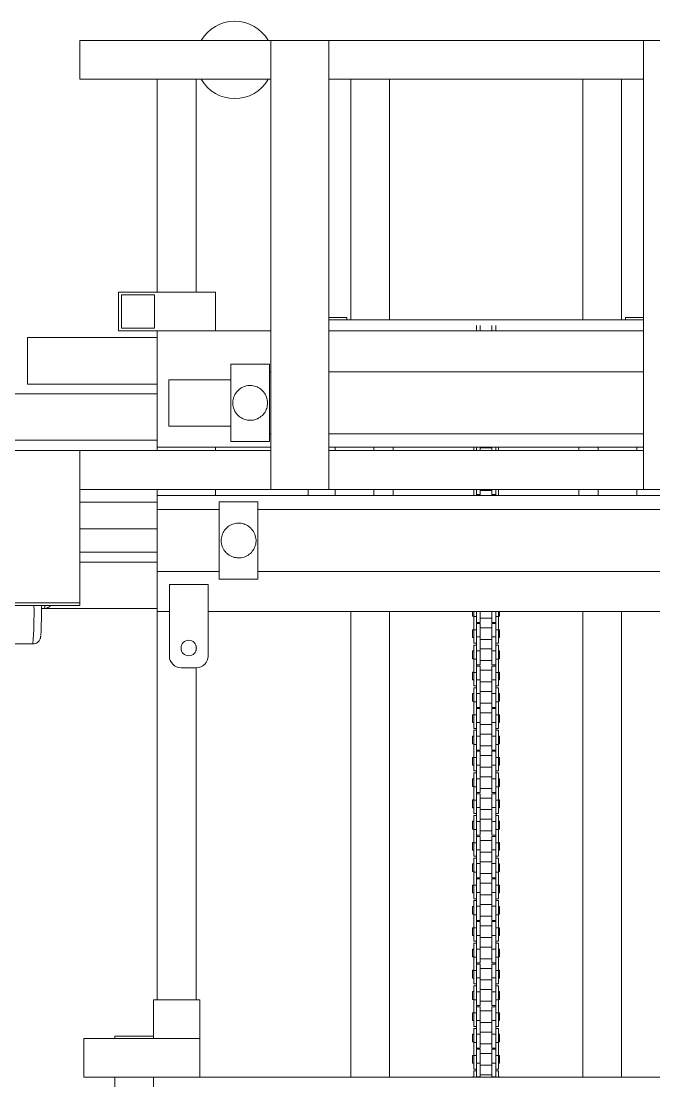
# Model space of a CAD drawing. Header units: millimetres. Extents: x 174 to 988, y 116 to 750.
# Drawn here: x 255 to 336.8, y 612 to 748.9 of the extents above; entities that cross this region are included whole.
import ezdxf

# ---------------------------------------------------------------- set-up
doc = ezdxf.new("R2010")
doc.units = ezdxf.units.MM

msp = doc.modelspace()

# ---------------------------------------------------------------- linework, layer by layer
at = {"color": 7, "linetype": 'Continuous', "lineweight": 15}
for p, q in [((262.58, 746.35), (262.58, 741.35)), ((287.24, 746.35), (262.58, 746.35)), ((287.24, 746.35), (287.24, 688.39)), ((287.24, 746.35), (294.74, 746.35)), ((294.74, 688.39), (294.74, 746.35)), ((335.43, 746.35), (294.74, 746.35)), ((335.43, 746.35), (335.43, 688.39)), ((335.43, 746.35), (342.93, 746.35)), ((287.24, 741.35), (262.58, 741.35)), ((272.58, 713.85), (272.58, 741.35)), ((277.58, 713.85), (277.58, 741.35)), ((335.43, 741.35), (294.74, 741.35)), ((297.58, 741.35), (297.58, 710.28)), ((302.58, 741.35), (302.58, 710.28)), ((327.58, 741.35), (327.58, 710.28)), ((332.58, 741.35), (332.58, 710.28)), ((267.58, 713.85), (267.58, 708.85)), ((280.08, 713.85), (267.58, 713.85)), ((272.23, 713.5), (267.93, 713.5)), ((267.93, 713.5), (267.93, 709.2)), ((272.23, 709.2), (272.23, 713.5)), ((280.08, 708.85), (280.08, 713.85)), ((297.08, 710.58), (294.74, 710.58)), ((297.08, 710.58), (297.08, 710.28)), ((335.43, 710.58), (333.08, 710.58)), ((333.08, 710.58), (333.08, 710.28)), ((267.93, 709.2), (272.23, 709.2)), ((335.43, 710.28), (294.74, 710.28)), ((313.83, 708.85), (313.83, 709.53)), ((314.33, 708.85), (314.33, 709.53)), ((315.83, 708.85), (315.83, 709.53)), ((316.33, 708.85), (316.33, 709.53)), ((255.8, 701.98), (255.8, 707.98)), ((255.8, 707.98), (272.58, 707.98)), ((267.58, 708.85), (272.58, 708.85)), ((272.58, 708.85), (272.58, 693.85)), ((287.24, 708.85), (272.58, 708.85)), ((335.43, 708.85), (294.74, 708.85)), ((287.08, 704.55), (282.08, 704.55)), ((282.08, 694.55), (282.08, 704.55)), ((287.08, 694.55), (287.08, 704.55)), ((287.24, 703.55), (287.08, 703.55)), ((335.43, 703.55), (294.74, 703.55)), ((274.08, 696.55), (274.08, 702.55)), ((282.08, 702.55), (274.08, 702.55)), ((272.58, 700.73), (254.16, 700.73)), ((255.8, 701.98), (272.58, 701.98)), ((282.08, 696.55), (274.08, 696.55)), ((287.08, 695.55), (287.24, 695.55)), ((294.74, 695.55), (335.43, 695.55)), ((272.58, 694.73), (245.77, 694.73)), ((282.08, 694.55), (287.08, 694.55)), ((262.58, 693.39), (252.58, 693.39)), ((262.58, 673.74), (262.58, 693.39)), ((287.24, 693.39), (262.58, 693.39)), ((287.24, 693.85), (272.58, 693.85)), ((272.58, 693.39), (272.58, 693.85)), ((280.08, 693.39), (280.08, 693.85)), ((335.43, 693.85), (294.74, 693.85)), ((335.43, 693.39), (294.74, 693.39)), ((295.58, 693.39), (295.58, 693.85)), ((300.58, 693.39), (300.58, 693.85)), ((303.08, 693.85), (303.08, 693.39)), ((313.48, 693.39), (313.48, 693.85)), ((313.83, 693.74), (313.83, 693.85)), ((313.83, 693.39), (313.83, 693.74)), ((314.33, 693.39), (314.33, 693.85)), ((314.33, 693.76), (315.83, 693.76)), ((315.83, 693.39), (315.83, 693.85)), ((316.33, 693.74), (316.33, 693.85)), ((316.33, 693.39), (316.33, 693.74)), ((316.68, 693.39), (316.68, 693.85)), ((327.08, 693.85), (327.08, 693.39)), ((329.58, 693.39), (329.58, 693.85)), ((334.58, 693.39), (334.58, 693.85)), ((287.24, 688.39), (262.58, 688.39)), ((272.58, 687.6), (272.58, 688.39)), ((357.58, 687.6), (272.58, 687.6)), ((272.58, 685.78), (272.58, 687.6)), ((280.08, 687.6), (280.08, 688.39)), ((287.24, 688.39), (294.74, 688.39)), ((292.08, 688.39), (292.08, 687.6)), ((335.43, 688.39), (294.74, 688.39)), ((295.58, 687.6), (295.58, 688.39)), ((300.58, 687.6), (300.58, 688.39)), ((303.08, 688.39), (303.08, 687.6)), ((313.48, 687.6), (313.48, 688.39)), ((313.83, 688.24), (313.83, 688.39)), ((313.83, 687.6), (313.83, 688.24)), ((313.83, 687.71), (314.33, 687.71)), ((314.33, 687.71), (314.33, 688.39)), ((314.33, 688.26), (315.83, 688.26)), ((315.83, 687.71), (315.83, 688.39)), ((315.83, 687.71), (316.33, 687.71)), ((316.33, 688.24), (316.33, 688.39)), ((316.33, 687.6), (316.33, 688.24)), ((316.68, 687.6), (316.68, 688.39)), ((327.08, 688.39), (327.08, 687.6)), ((329.58, 687.6), (329.58, 688.39)), ((334.58, 687.6), (334.58, 688.39)), ((335.43, 688.39), (342.93, 688.39)), ((272.58, 686.73), (262.58, 686.73)), ((280.58, 685.78), (272.58, 685.78)), ((272.58, 677.78), (272.58, 685.78)), ((285.58, 686.78), (280.58, 686.78)), ((280.58, 676.78), (280.58, 686.78)), ((285.58, 676.78), (285.58, 686.78)), ((343.08, 685.78), (285.58, 685.78)), ((272.58, 683.28), (262.58, 683.28)), ((262.58, 680.28), (272.58, 680.28)), ((262.58, 678.98), (272.58, 678.98)), ((272.58, 677.78), (280.58, 677.78)), ((272.58, 672.6), (272.58, 677.78)), ((285.58, 677.78), (343.08, 677.78)), ((274.14, 676.12), (279.14, 676.12)), ((274.14, 666.85), (274.14, 676.12)), ((279.14, 676.12), (279.14, 666.85)), ((280.58, 676.78), (285.58, 676.78)), ((262.58, 673.74), (252.58, 673.74)), ((262.58, 673.39), (252.58, 673.39)), ((262.58, 673.39), (262.58, 673.74)), ((257.61, 673), (257.99, 673)), ((257.61, 672.98), (272.58, 672.98)), ((272.58, 622.46), (272.58, 672.6)), ((274.14, 672.6), (272.58, 672.6)), ((351.03, 672.6), (279.14, 672.6)), ((297.58, 672.6), (297.58, 612.46)), ((302.58, 672.6), (302.58, 612.46)), ((313.33, 672.6), (313.33, 672.01)), ((313.33, 672.01), (313.48, 672.01)), ((313.48, 671.95), (313.48, 672.6)), ((313.83, 671.95), (313.83, 672.6)), ((314.33, 671.21), (314.33, 672.6)), ((315.83, 671.21), (315.83, 672.6)), ((316.33, 671.95), (316.33, 672.6)), ((316.68, 671.95), (316.68, 672.6)), ((316.68, 672.01), (316.83, 672.01)), ((316.83, 672.6), (316.83, 672.01)), ((327.58, 672.6), (327.58, 612.46)), ((332.58, 672.6), (332.58, 612.46)), ((313.48, 671.95), (313.83, 671.95)), ((313.48, 670.25), (313.48, 671.95)), ((313.83, 670.52), (313.83, 671.95)), ((313.83, 671.21), (314.33, 671.21)), ((314.33, 671.06), (313.83, 671.06)), ((314.33, 671.76), (315.83, 671.76)), ((314.33, 669.33), (314.33, 671.06)), ((315.83, 671.21), (316.33, 671.21)), ((316.33, 671.06), (315.83, 671.06)), ((315.83, 669.33), (315.83, 671.06)), ((316.68, 671.95), (316.33, 671.95)), ((316.33, 670.52), (316.33, 671.95)), ((316.68, 670.25), (316.68, 671.95)), ((313.48, 670.26), (313.33, 670.26)), ((313.33, 670.26), (313.33, 669.26)), ((313.33, 669.26), (313.48, 669.26)), ((313.48, 670.25), (313.83, 670.25)), ((313.48, 668.51), (313.48, 670.25)), ((313.83, 669.33), (313.83, 670.52)), ((313.83, 669.33), (314.33, 669.33)), ((313.83, 667.55), (313.83, 669.33)), ((315.83, 670.51), (314.33, 670.51)), ((314.33, 667.55), (314.33, 669.33)), ((316.33, 669.33), (315.83, 669.33)), ((315.83, 667.55), (315.83, 669.33)), ((316.33, 669.33), (316.33, 670.52)), ((316.68, 670.25), (316.33, 670.25)), ((316.33, 667.55), (316.33, 669.33)), ((316.83, 670.26), (316.68, 670.26)), ((316.68, 668.51), (316.68, 670.25)), ((316.68, 669.26), (316.83, 669.26)), ((316.83, 670.26), (316.83, 669.26)), ((256.49, 668.42), (230.16, 668.42)), ((277.58, 667.55), (277.58, 668.22)), ((313.48, 668.51), (313.83, 668.51)), ((313.83, 668.27), (313.48, 668.27)), ((313.48, 666.45), (313.48, 668.27)), ((314.33, 669.01), (315.83, 669.01)), ((316.33, 668.51), (316.68, 668.51)), ((316.68, 668.27), (316.33, 668.27)), ((316.68, 666.45), (316.68, 668.27)), ((313.48, 667.52), (313.33, 667.52)), ((313.33, 667.52), (313.33, 666.52)), ((313.33, 666.52), (313.48, 666.52)), ((313.83, 666.45), (313.83, 667.55)), ((313.83, 667.55), (314.33, 667.55)), ((315.83, 667.77), (314.33, 667.77)), ((314.33, 665.72), (314.33, 667.55)), ((316.33, 667.55), (315.83, 667.55)), ((315.83, 665.72), (315.83, 667.55)), ((316.33, 666.45), (316.33, 667.55)), ((316.83, 667.52), (316.68, 667.52)), ((316.68, 666.52), (316.83, 666.52)), ((316.83, 667.52), (316.83, 666.52)), ((277.64, 665.35), (275.64, 665.35)), ((277.58, 622.46), (277.58, 665.35)), ((313.48, 666.45), (313.83, 666.45)), ((313.48, 664.75), (313.48, 666.45)), ((313.83, 665.03), (313.83, 666.45)), ((313.83, 665.72), (314.33, 665.72)), ((314.33, 665.57), (313.83, 665.57)), ((314.33, 666.27), (315.83, 666.27)), ((314.33, 663.78), (314.33, 665.57)), ((315.83, 665.72), (316.33, 665.72)), ((316.33, 665.57), (315.83, 665.57)), ((315.83, 663.78), (315.83, 665.57)), ((316.68, 666.45), (316.33, 666.45)), ((316.33, 665.03), (316.33, 666.45)), ((316.68, 664.75), (316.68, 666.45)), ((313.48, 664.77), (313.33, 664.77)), ((313.33, 664.77), (313.33, 663.77)), ((313.33, 663.77), (313.48, 663.77)), ((313.48, 663.02), (313.48, 664.75)), ((313.48, 664.75), (313.83, 664.75)), ((313.83, 663.78), (313.83, 665.03)), ((313.83, 663.78), (314.33, 663.78)), ((313.83, 662), (313.83, 663.78)), ((315.83, 665.02), (314.33, 665.02)), ((314.33, 662), (314.33, 663.78)), ((316.33, 663.78), (315.83, 663.78)), ((315.83, 662), (315.83, 663.78)), ((316.33, 663.78), (316.33, 665.03)), ((316.68, 664.75), (316.33, 664.75)), ((316.33, 662), (316.33, 663.78)), ((316.83, 664.77), (316.68, 664.77)), ((316.68, 663.02), (316.68, 664.75)), ((316.68, 663.77), (316.83, 663.77)), ((316.83, 664.77), (316.83, 663.77)), ((313.48, 663.02), (313.83, 663.02)), ((313.83, 662.77), (313.48, 662.77)), ((313.48, 660.95), (313.48, 662.77)), ((314.33, 663.52), (315.83, 663.52)), ((316.33, 663.02), (316.68, 663.02)), ((316.68, 662.77), (316.33, 662.77)), ((316.68, 660.95), (316.68, 662.77)), ((313.48, 662.02), (313.33, 662.02)), ((313.33, 662.02), (313.33, 661.02)), ((313.83, 660.75), (313.83, 662)), ((313.83, 662), (314.33, 662)), ((315.83, 662.27), (314.33, 662.27)), ((314.33, 660.22), (314.33, 662)), ((316.33, 662), (315.83, 662)), ((315.83, 660.22), (315.83, 662)), ((316.33, 660.75), (316.33, 662)), ((316.83, 662.02), (316.68, 662.02)), ((316.83, 662.02), (316.83, 661.02)), ((313.33, 661.02), (313.48, 661.02)), ((313.48, 660.95), (313.83, 660.95)), ((313.48, 659.25), (313.48, 660.95)), ((313.83, 659.53), (313.83, 660.75)), ((313.83, 660.22), (314.33, 660.22)), ((314.33, 660.07), (313.83, 660.07)), ((314.33, 660.77), (315.83, 660.77)), ((314.33, 658.28), (314.33, 660.07)), ((315.83, 660.22), (316.33, 660.22)), ((316.33, 660.07), (315.83, 660.07)), ((315.83, 658.28), (315.83, 660.07)), ((316.68, 660.95), (316.33, 660.95)), ((316.33, 659.53), (316.33, 660.75)), ((316.68, 661.02), (316.83, 661.02)), ((316.68, 659.25), (316.68, 660.95)), ((313.48, 659.27), (313.33, 659.27)), ((313.33, 659.27), (313.33, 658.27)), ((313.48, 659.25), (313.83, 659.25)), ((313.48, 657.52), (313.48, 659.25)), ((313.83, 658.28), (313.83, 659.53)), ((315.83, 659.52), (314.33, 659.52)), ((316.33, 658.28), (316.33, 659.53)), ((316.68, 659.25), (316.33, 659.25)), ((316.83, 659.27), (316.68, 659.27)), ((316.68, 657.52), (316.68, 659.25)), ((316.83, 659.27), (316.83, 658.27)), ((313.33, 658.27), (313.48, 658.27)), ((313.48, 657.52), (313.83, 657.52)), ((313.83, 657.27), (313.48, 657.27)), ((313.48, 655.45), (313.48, 657.27)), ((313.83, 658.28), (314.33, 658.28)), ((313.83, 656.5), (313.83, 658.28)), ((314.33, 656.5), (314.33, 658.28)), ((314.33, 658.02), (315.83, 658.02)), ((316.33, 658.28), (315.83, 658.28)), ((315.83, 656.5), (315.83, 658.28)), ((316.33, 656.5), (316.33, 658.28)), ((316.33, 657.52), (316.68, 657.52)), ((316.68, 657.27), (316.33, 657.27)), ((316.68, 658.27), (316.83, 658.27)), ((316.68, 655.45), (316.68, 657.27)), ((313.48, 656.52), (313.33, 656.52)), ((313.33, 656.52), (313.33, 655.52)), ((313.83, 656.5), (314.33, 656.5)), ((313.83, 655.25), (313.83, 656.5)), ((315.83, 656.77), (314.33, 656.77)), ((314.33, 654.72), (314.33, 656.5)), ((316.33, 656.5), (315.83, 656.5)), ((315.83, 654.72), (315.83, 656.5)), ((316.33, 655.25), (316.33, 656.5)), ((316.83, 656.52), (316.68, 656.52)), ((316.83, 656.52), (316.83, 655.52)), ((313.33, 655.52), (313.48, 655.52)), ((313.48, 655.45), (313.83, 655.45)), ((313.48, 653.75), (313.48, 655.45)), ((313.83, 654.03), (313.83, 655.25)), ((313.83, 654.72), (314.33, 654.72)), ((314.33, 654.57), (313.83, 654.57)), ((314.33, 655.27), (315.83, 655.27)), ((314.33, 652.78), (314.33, 654.57)), ((315.83, 654.72), (316.33, 654.72)), ((316.33, 654.57), (315.83, 654.57)), ((315.83, 652.78), (315.83, 654.57)), ((316.68, 655.45), (316.33, 655.45)), ((316.33, 654.03), (316.33, 655.25)), ((316.68, 655.52), (316.83, 655.52)), ((316.68, 653.75), (316.68, 655.45)), ((313.48, 653.77), (313.33, 653.77)), ((313.33, 653.77), (313.33, 652.77)), ((313.48, 652.02), (313.48, 653.75)), ((313.48, 653.75), (313.83, 653.75)), ((313.83, 652.78), (313.83, 654.03)), ((315.83, 654.02), (314.33, 654.02)), ((316.33, 652.78), (316.33, 654.03)), ((316.68, 653.75), (316.33, 653.75)), ((316.83, 653.77), (316.68, 653.77)), ((316.68, 652.02), (316.68, 653.75)), ((316.83, 653.77), (316.83, 652.77)), ((313.33, 652.77), (313.48, 652.77)), ((313.48, 652.02), (313.83, 652.02)), ((313.83, 651.77), (313.48, 651.77)), ((313.48, 649.95), (313.48, 651.77)), ((313.83, 652.78), (314.33, 652.78)), ((313.83, 651), (313.83, 652.78)), ((314.33, 651), (314.33, 652.78)), ((314.33, 652.52), (315.83, 652.52)), ((316.33, 652.78), (315.83, 652.78)), ((315.83, 651), (315.83, 652.78)), ((316.33, 651), (316.33, 652.78)), ((316.33, 652.02), (316.68, 652.02)), ((316.68, 651.77), (316.33, 651.77)), ((316.68, 652.77), (316.83, 652.77)), ((316.68, 649.95), (316.68, 651.77)), ((313.48, 651.02), (313.33, 651.02)), ((313.33, 651.02), (313.33, 650.02)), ((313.83, 651), (314.33, 651)), ((313.83, 649.75), (313.83, 651)), ((315.83, 651.27), (314.33, 651.27)), ((314.33, 649.22), (314.33, 651)), ((316.33, 651), (315.83, 651)), ((315.83, 649.22), (315.83, 651)), ((316.33, 649.75), (316.33, 651)), ((316.83, 651.02), (316.68, 651.02)), ((316.83, 651.02), (316.83, 650.02)), ((313.33, 650.02), (313.48, 650.02)), ((313.48, 649.95), (313.83, 649.95)), ((313.48, 648.25), (313.48, 649.95)), ((313.83, 648.53), (313.83, 649.75)), ((313.83, 649.22), (314.33, 649.22)), ((314.33, 649.07), (313.83, 649.07)), ((314.33, 649.77), (315.83, 649.77)), ((314.33, 647.28), (314.33, 649.07)), ((315.83, 649.22), (316.33, 649.22)), ((316.33, 649.07), (315.83, 649.07)), ((315.83, 647.28), (315.83, 649.07)), ((316.68, 649.95), (316.33, 649.95)), ((316.33, 648.53), (316.33, 649.75)), ((316.68, 650.02), (316.83, 650.02)), ((316.68, 648.25), (316.68, 649.95)), ((313.48, 648.27), (313.33, 648.27)), ((313.33, 648.27), (313.33, 647.27)), ((313.48, 646.52), (313.48, 648.25)), ((313.48, 648.25), (313.83, 648.25)), ((313.83, 647.28), (313.83, 648.53)), ((315.83, 648.52), (314.33, 648.52)), ((316.33, 647.28), (316.33, 648.53)), ((316.68, 648.25), (316.33, 648.25)), ((316.83, 648.27), (316.68, 648.27)), ((316.68, 646.52), (316.68, 648.25)), ((316.83, 648.27), (316.83, 647.27)), ((313.33, 647.27), (313.48, 647.27)), ((313.48, 646.52), (313.83, 646.52)), ((313.83, 646.27), (313.48, 646.27)), ((313.48, 644.45), (313.48, 646.27)), ((313.83, 647.28), (314.33, 647.28)), ((313.83, 645.5), (313.83, 647.28)), ((314.33, 645.5), (314.33, 647.28)), ((314.33, 647.02), (315.83, 647.02)), ((316.33, 647.28), (315.83, 647.28)), ((315.83, 645.5), (315.83, 647.28)), ((316.33, 645.5), (316.33, 647.28)), ((316.33, 646.52), (316.68, 646.52)), ((316.68, 646.27), (316.33, 646.27)), ((316.68, 647.27), (316.83, 647.27)), ((316.68, 644.45), (316.68, 646.27)), ((313.48, 645.52), (313.33, 645.52)), ((313.33, 645.52), (313.33, 644.52)), ((313.83, 645.5), (314.33, 645.5)), ((313.83, 644.25), (313.83, 645.5)), ((315.83, 645.77), (314.33, 645.77)), ((314.33, 643.72), (314.33, 645.5)), ((316.33, 645.5), (315.83, 645.5)), ((315.83, 643.72), (315.83, 645.5)), ((316.33, 644.25), (316.33, 645.5)), ((316.83, 645.52), (316.68, 645.52)), ((316.83, 645.52), (316.83, 644.52)), ((313.33, 644.52), (313.48, 644.52)), ((313.48, 644.45), (313.83, 644.45)), ((313.48, 642.75), (313.48, 644.45)), ((313.83, 643.03), (313.83, 644.25)), ((313.83, 643.72), (314.33, 643.72)), ((314.33, 643.57), (313.83, 643.57)), ((314.33, 644.27), (315.83, 644.27)), ((314.33, 641.83), (314.33, 643.57)), ((315.83, 643.72), (316.33, 643.72)), ((316.33, 643.57), (315.83, 643.57)), ((315.83, 641.83), (315.83, 643.57)), ((316.68, 644.45), (316.33, 644.45)), ((316.33, 643.03), (316.33, 644.25)), ((316.68, 644.52), (316.83, 644.52)), ((316.68, 642.75), (316.68, 644.45)), ((313.48, 642.77), (313.33, 642.77)), ((313.33, 642.77), (313.33, 641.77)), ((313.48, 642.75), (313.83, 642.75)), ((313.48, 641.02), (313.48, 642.75)), ((313.83, 641.83), (313.83, 643.03)), ((315.83, 643.02), (314.33, 643.02)), ((316.33, 641.83), (316.33, 643.03)), ((316.68, 642.75), (316.33, 642.75)), ((316.83, 642.77), (316.68, 642.77)), ((316.68, 641.02), (316.68, 642.75)), ((316.83, 642.77), (316.83, 641.77)), ((313.33, 641.77), (313.48, 641.77)), ((313.48, 641.02), (313.83, 641.02)), ((313.83, 640.77), (313.48, 640.77)), ((313.48, 638.95), (313.48, 640.77)), ((313.83, 641.83), (314.33, 641.83)), ((313.83, 640.05), (313.83, 641.83)), ((314.33, 640.05), (314.33, 641.83)), ((314.33, 641.52), (315.83, 641.52)), ((316.33, 641.83), (315.83, 641.83)), ((315.83, 640.05), (315.83, 641.83)), ((316.33, 640.05), (316.33, 641.83)), ((316.33, 641.02), (316.68, 641.02)), ((316.68, 640.77), (316.33, 640.77)), ((316.68, 641.77), (316.83, 641.77)), ((316.68, 638.95), (316.68, 640.77)), ((313.48, 640.02), (313.33, 640.02)), ((313.33, 640.02), (313.33, 639.02)), ((313.83, 640.05), (314.33, 640.05)), ((313.83, 638.95), (313.83, 640.05)), ((315.83, 640.27), (314.33, 640.27)), ((314.33, 638.22), (314.33, 640.05)), ((316.33, 640.05), (315.83, 640.05)), ((315.83, 638.22), (315.83, 640.05)), ((316.33, 638.95), (316.33, 640.05)), ((316.83, 640.02), (316.68, 640.02)), ((316.83, 640.02), (316.83, 639.02)), ((313.33, 639.02), (313.48, 639.02)), ((313.48, 638.95), (313.83, 638.95)), ((313.48, 637.26), (313.48, 638.95)), ((313.83, 637.53), (313.83, 638.95)), ((313.83, 638.22), (314.33, 638.22)), ((314.33, 638.07), (313.83, 638.07)), ((314.33, 638.77), (315.83, 638.77)), ((314.33, 636.33), (314.33, 638.07)), ((315.83, 638.22), (316.33, 638.22)), ((316.33, 638.07), (315.83, 638.07)), ((315.83, 636.33), (315.83, 638.07)), ((316.68, 638.95), (316.33, 638.95)), ((316.33, 637.53), (316.33, 638.95)), ((316.68, 639.02), (316.83, 639.02)), ((316.68, 637.26), (316.68, 638.95)), ((313.48, 637.27), (313.33, 637.27)), ((313.33, 637.27), (313.33, 636.27)), ((313.48, 637.26), (313.83, 637.26)), ((313.48, 635.52), (313.48, 637.26)), ((313.83, 636.33), (313.83, 637.53)), ((315.83, 637.52), (314.33, 637.52)), ((316.33, 636.33), (316.33, 637.53)), ((316.68, 637.26), (316.33, 637.26)), ((316.83, 637.27), (316.68, 637.27)), ((316.68, 635.52), (316.68, 637.26)), ((316.83, 637.27), (316.83, 636.27)), ((313.33, 636.27), (313.48, 636.27)), ((313.48, 635.52), (313.83, 635.52)), ((313.83, 635.27), (313.48, 635.27)), ((313.48, 633.45), (313.48, 635.27)), ((313.83, 636.33), (314.33, 636.33)), ((313.83, 634.56), (313.83, 636.33)), ((314.33, 634.56), (314.33, 636.33)), ((314.33, 636.02), (315.83, 636.02)), ((316.33, 636.33), (315.83, 636.33)), ((315.83, 634.56), (315.83, 636.33)), ((316.33, 634.56), (316.33, 636.33)), ((316.33, 635.52), (316.68, 635.52)), ((316.68, 635.27), (316.33, 635.27)), ((316.68, 636.27), (316.83, 636.27)), ((316.68, 633.45), (316.68, 635.27)), ((313.48, 634.52), (313.33, 634.52)), ((313.33, 634.52), (313.33, 633.52)), ((313.83, 633.25), (313.83, 634.56)), ((313.83, 634.56), (314.33, 634.56)), ((315.83, 634.77), (314.33, 634.77)), ((314.33, 632.72), (314.33, 634.56)), ((316.33, 634.56), (315.83, 634.56)), ((315.83, 632.72), (315.83, 634.56)), ((316.33, 633.25), (316.33, 634.56)), ((316.83, 634.52), (316.68, 634.52)), ((316.83, 634.52), (316.83, 633.52)), ((313.33, 633.52), (313.48, 633.52)), ((313.48, 633.45), (313.83, 633.45)), ((313.48, 631.76), (313.48, 633.45)), ((313.83, 632.03), (313.83, 633.25)), ((313.83, 632.72), (314.33, 632.72)), ((314.33, 632.57), (313.83, 632.57)), ((314.33, 633.27), (315.83, 633.27)), ((314.33, 630.78), (314.33, 632.57)), ((315.83, 632.72), (316.33, 632.72)), ((316.33, 632.57), (315.83, 632.57)), ((315.83, 630.78), (315.83, 632.57)), ((316.68, 633.45), (316.33, 633.45)), ((316.33, 632.03), (316.33, 633.25)), ((316.68, 633.52), (316.83, 633.52)), ((316.68, 631.76), (316.68, 633.45)), ((313.48, 631.77), (313.33, 631.77)), ((313.33, 631.77), (313.33, 630.77)), ((313.48, 630.02), (313.48, 631.76)), ((313.48, 631.76), (313.83, 631.76)), ((313.83, 630.78), (313.83, 632.03)), ((315.83, 632.02), (314.33, 632.02)), ((316.33, 630.78), (316.33, 632.03)), ((316.68, 631.76), (316.33, 631.76)), ((316.83, 631.77), (316.68, 631.77)), ((316.68, 630.02), (316.68, 631.76)), ((316.83, 631.77), (316.83, 630.77)), ((313.33, 630.77), (313.48, 630.77)), ((313.48, 630.02), (313.83, 630.02)), ((313.83, 629.77), (313.48, 629.77)), ((313.48, 627.95), (313.48, 629.77)), ((313.83, 630.78), (314.33, 630.78)), ((313.83, 629.01), (313.83, 630.78)), ((314.33, 629.01), (314.33, 630.78)), ((314.33, 630.52), (315.83, 630.52)), ((316.33, 630.78), (315.83, 630.78)), ((315.83, 629.01), (315.83, 630.78)), ((316.33, 629.01), (316.33, 630.78)), ((316.33, 630.02), (316.68, 630.02)), ((316.68, 629.77), (316.33, 629.77)), ((316.68, 630.77), (316.83, 630.77)), ((316.68, 627.95), (316.68, 629.77)), ((313.48, 629.02), (313.33, 629.02)), ((313.33, 629.02), (313.33, 628.02)), ((313.83, 629.01), (314.33, 629.01)), ((313.83, 627.75), (313.83, 629.01)), ((315.83, 629.27), (314.33, 629.27)), ((314.33, 627.22), (314.33, 629.01)), ((316.33, 629.01), (315.83, 629.01)), ((315.83, 627.22), (315.83, 629.01)), ((316.33, 627.75), (316.33, 629.01)), ((316.83, 629.02), (316.68, 629.02)), ((316.83, 629.02), (316.83, 628.02)), ((313.33, 628.02), (313.48, 628.02)), ((313.48, 627.95), (313.83, 627.95)), ((313.48, 626.26), (313.48, 627.95)), ((313.83, 626.53), (313.83, 627.75)), ((313.83, 627.22), (314.33, 627.22)), ((314.33, 627.07), (313.83, 627.07)), ((314.33, 627.77), (315.83, 627.77)), ((314.33, 625.28), (314.33, 627.07)), ((315.83, 627.22), (316.33, 627.22)), ((316.33, 627.07), (315.83, 627.07)), ((315.83, 625.28), (315.83, 627.07)), ((316.68, 627.95), (316.33, 627.95)), ((316.33, 626.53), (316.33, 627.75)), ((316.68, 628.02), (316.83, 628.02)), ((316.68, 626.26), (316.68, 627.95)), ((313.48, 626.27), (313.33, 626.27)), ((313.33, 626.27), (313.33, 625.27)), ((313.48, 624.52), (313.48, 626.26)), ((313.48, 626.26), (313.83, 626.26)), ((313.83, 625.28), (313.83, 626.53)), ((315.83, 626.52), (314.33, 626.52)), ((316.33, 625.28), (316.33, 626.53)), ((316.68, 626.26), (316.33, 626.26)), ((316.83, 626.27), (316.68, 626.27)), ((316.68, 624.52), (316.68, 626.26)), ((316.83, 626.27), (316.83, 625.27)), ((313.33, 625.27), (313.48, 625.27)), ((313.48, 624.52), (313.83, 624.52)), ((313.83, 624.27), (313.48, 624.27)), ((313.48, 622.45), (313.48, 624.27)), ((313.83, 625.28), (314.33, 625.28)), ((313.83, 623.51), (313.83, 625.28)), ((314.33, 623.51), (314.33, 625.28)), ((314.33, 625.02), (315.83, 625.02)), ((316.33, 625.28), (315.83, 625.28)), ((315.83, 623.51), (315.83, 625.28)), ((316.33, 623.51), (316.33, 625.28)), ((316.33, 624.52), (316.68, 624.52)), ((316.68, 624.27), (316.33, 624.27)), ((316.68, 625.27), (316.83, 625.27)), ((316.68, 622.45), (316.68, 624.27)), ((313.48, 623.52), (313.33, 623.52)), ((313.33, 623.52), (313.33, 622.52)), ((313.83, 622.25), (313.83, 623.51)), ((313.83, 623.51), (314.33, 623.51)), ((315.83, 623.77), (314.33, 623.77)), ((314.33, 621.72), (314.33, 623.51)), ((316.33, 623.51), (315.83, 623.51)), ((315.83, 621.72), (315.83, 623.51)), ((316.33, 622.25), (316.33, 623.51)), ((316.83, 623.52), (316.68, 623.52)), ((316.83, 623.52), (316.83, 622.52)), ((278.08, 622.46), (272.08, 622.46)), ((272.08, 617.46), (272.08, 622.46)), ((278.08, 617.46), (278.08, 622.46)), ((313.33, 622.52), (313.48, 622.52)), ((313.48, 622.45), (313.83, 622.45)), ((313.48, 620.76), (313.48, 622.45)), ((313.83, 621.03), (313.83, 622.25)), ((313.83, 621.72), (314.33, 621.72)), ((314.33, 621.57), (313.83, 621.57)), ((314.33, 622.27), (315.83, 622.27)), ((314.33, 619.78), (314.33, 621.57)), ((315.83, 621.72), (316.33, 621.72)), ((316.33, 621.57), (315.83, 621.57)), ((315.83, 619.78), (315.83, 621.57)), ((316.68, 622.45), (316.33, 622.45)), ((316.33, 621.03), (316.33, 622.25)), ((316.68, 622.52), (316.83, 622.52)), ((316.68, 620.76), (316.68, 622.45)), ((313.48, 620.77), (313.33, 620.77)), ((313.33, 620.77), (313.33, 619.77)), ((313.48, 619.02), (313.48, 620.76)), ((313.48, 620.76), (313.83, 620.76)), ((313.83, 619.78), (313.83, 621.03)), ((315.83, 621.02), (314.33, 621.02)), ((316.33, 619.78), (316.33, 621.03)), ((316.68, 620.76), (316.33, 620.76)), ((316.83, 620.77), (316.68, 620.77)), ((316.68, 619.02), (316.68, 620.76)), ((316.83, 620.77), (316.83, 619.77)), ((313.33, 619.77), (313.48, 619.77)), ((313.48, 619.02), (313.83, 619.02)), ((313.83, 618.77), (313.48, 618.77)), ((313.48, 616.95), (313.48, 618.77)), ((313.83, 619.78), (314.33, 619.78)), ((313.83, 618.01), (313.83, 619.78)), ((314.33, 618.01), (314.33, 619.78)), ((314.33, 619.52), (315.83, 619.52)), ((316.33, 619.78), (315.83, 619.78)), ((315.83, 618.01), (315.83, 619.78)), ((316.33, 618.01), (316.33, 619.78)), ((316.33, 619.02), (316.68, 619.02)), ((316.68, 618.77), (316.33, 618.77)), ((316.68, 619.77), (316.83, 619.77)), ((316.68, 616.95), (316.68, 618.77)), ((263.08, 612.46), (263.08, 617.46)), ((263.08, 617.46), (278.08, 617.46)), ((272.08, 617.75), (267.08, 617.75)), ((267.08, 617.75), (267.08, 617.46)), ((278.08, 612.46), (278.08, 617.46)), ((313.48, 618.02), (313.33, 618.02)), ((313.33, 618.02), (313.33, 617.02)), ((313.83, 616.75), (313.83, 618.01)), ((313.83, 618.01), (314.33, 618.01)), ((315.83, 618.27), (314.33, 618.27)), ((314.33, 616.22), (314.33, 618.01)), ((316.33, 618.01), (315.83, 618.01)), ((315.83, 616.22), (315.83, 618.01)), ((316.33, 616.75), (316.33, 618.01)), ((316.83, 618.02), (316.68, 618.02)), ((316.83, 618.02), (316.83, 617.02)), ((313.33, 617.02), (313.48, 617.02)), ((313.48, 616.95), (313.83, 616.95)), ((313.48, 615.26), (313.48, 616.95)), ((313.83, 615.53), (313.83, 616.75)), ((313.83, 616.22), (314.33, 616.22)), ((314.33, 616.07), (313.83, 616.07)), ((314.33, 616.77), (315.83, 616.77)), ((314.33, 614.28), (314.33, 616.07)), ((315.83, 616.22), (316.33, 616.22)), ((316.33, 616.07), (315.83, 616.07)), ((315.83, 614.28), (315.83, 616.07)), ((316.68, 616.95), (316.33, 616.95)), ((316.33, 615.53), (316.33, 616.75)), ((316.68, 617.02), (316.83, 617.02)), ((316.68, 615.26), (316.68, 616.95)), ((313.48, 615.27), (313.33, 615.27)), ((313.33, 615.27), (313.33, 614.27)), ((313.48, 613.52), (313.48, 615.26)), ((313.48, 615.26), (313.83, 615.26)), ((313.83, 614.28), (313.83, 615.53)), ((315.83, 615.52), (314.33, 615.52)), ((316.33, 614.28), (316.33, 615.53)), ((316.68, 615.26), (316.33, 615.26)), ((316.83, 615.27), (316.68, 615.27)), ((316.68, 613.52), (316.68, 615.26)), ((316.83, 615.27), (316.83, 614.27)), ((313.33, 614.27), (313.48, 614.27)), ((313.48, 613.52), (313.83, 613.52)), ((313.83, 613.27), (313.48, 613.27)), ((313.48, 612.46), (313.48, 613.27)), ((313.83, 614.28), (314.33, 614.28)), ((313.83, 612.51), (313.83, 614.28)), ((314.33, 612.51), (314.33, 614.28)), ((314.33, 614.02), (315.83, 614.02)), ((316.33, 614.28), (315.83, 614.28)), ((315.83, 612.51), (315.83, 614.28)), ((316.33, 612.51), (316.33, 614.28)), ((316.33, 613.52), (316.68, 613.52)), ((316.68, 613.27), (316.33, 613.27)), ((316.68, 614.27), (316.83, 614.27)), ((316.68, 612.46), (316.68, 613.27)), ((263.08, 612.46), (272.08, 612.46)), ((267.08, 612.46), (267.08, 608.26)), ((358.08, 612.46), (272.08, 612.46)), ((272.08, 612.46), (272.08, 607.46)), ((313.48, 612.52), (313.33, 612.52)), ((313.33, 612.52), (313.33, 612.46)), ((313.83, 612.51), (314.33, 612.51)), ((313.83, 612.46), (313.83, 612.51)), ((315.83, 612.77), (314.33, 612.77)), ((314.33, 612.46), (314.33, 612.51)), ((316.33, 612.51), (315.83, 612.51)), ((315.83, 612.46), (315.83, 612.51)), ((316.33, 612.46), (316.33, 612.51)), ((316.83, 612.52), (316.68, 612.52)), ((316.83, 612.52), (316.83, 612.46))]:
    msp.add_line(p, q, dxfattribs=at)
msp.add_circle((276.64, 667.89), 1, dxfattribs=at)
for centre, radius, start, end in [((282.58, 743.85), 5, 90, 150), ((282.58, 743.85), 5, 30, 90), ((282.58, 743.85), 5, 210, 330), ((169.96, 673.62), 87.66, 357.3546, 359.8484), ((275.64, 666.85), 1.5, 180, 270), ((277.64, 666.85), 1.5, 270, 0)]:
    msp.add_arc(centre, radius, start, end, dxfattribs=at)
at = {"color": 8, "linetype": 'Continuous', "lineweight": 15}
for centre, radius, start, end in [((199.78, 672.51), 56.86, 355.8727, 0.8836), ((256.22, 673.34), 1.81, 349.2547, 1.461)]:
    msp.add_arc(centre, radius, start, end, dxfattribs=at)
at = {"color": 7, "linetype": 'Continuous', "lineweight": 15}
for points, knots in [([(286.83, 699.55), (286.81, 699.31), (286.77, 698.84), (286.42, 698.19), (285.89, 697.67), (285.2, 697.34), (284.44, 697.27), (283.74, 697.43), (283.12, 697.79), (282.63, 698.35), (282.34, 699.07), (282.31, 699.82), (282.51, 700.52), (282.91, 701.12), (283.5, 701.58), (284.24, 701.82), (284.98, 701.81), (285.65, 701.57), (286.23, 701.14), (286.66, 700.52), (286.82, 699.94), (286.83, 699.62), (286.83, 699.55)], [0, 0, 0, 0, 0.050176, 0.100253, 0.152934, 0.208707, 0.261446, 0.309355, 0.358388, 0.412326, 0.467882, 0.519459, 0.567975, 0.618031, 0.672213, 0.727715, 0.778413, 0.825954, 0.876597, 0.931816, 0.98638, 1, 1, 1, 1]), ([(280.83, 681.78), (280.86, 682.02), (280.9, 682.5), (281.25, 683.14), (281.78, 683.66), (282.47, 683.99), (283.23, 684.06), (283.93, 683.9), (284.54, 683.54), (285.04, 682.98), (285.33, 682.26), (285.36, 681.51), (285.16, 680.81), (284.76, 680.21), (284.16, 679.75), (283.43, 679.51), (282.68, 679.53), (282.01, 679.76), (281.43, 680.19), (281, 680.81), (280.84, 681.39), (280.84, 681.71), (280.83, 681.78)], [0, 0, 0, 0, 0.050176, 0.100253, 0.152934, 0.208707, 0.261445, 0.309355, 0.358388, 0.412326, 0.467882, 0.519459, 0.567975, 0.61803, 0.672213, 0.727714, 0.778413, 0.825954, 0.876597, 0.931816, 0.986379, 1, 1, 1, 1]), ([(257.99, 673.02), (258.03, 673.02), (258.18, 673), (258.43, 673.09), (258.65, 673.23), (258.74, 673.35), (258.77, 673.39)], [0, 0, 0, 0, 0.130234, 0.515718, 0.824586, 1, 1, 1, 1]), ([(257.23, 668.74), (257.23, 668.75), (257.29, 668.8), (257.36, 668.92), (257.43, 669.07), (257.47, 669.18), (257.49, 669.28), (257.5, 669.37), (257.51, 669.45), (257.51, 669.49)], [0, 0, 0, 0, 0.006895, 0.141721, 0.255394, 0.357663, 0.486819, 0.712275, 1, 1, 1, 1]), ([(257.23, 668.76), (257.18, 668.7), (257.07, 668.58), (256.81, 668.45), (256.6, 668.43), (256.49, 668.42)], [0, 0, 0, 0, 0.250635, 0.625114, 1, 1, 1, 1])]:
    msp.add_open_spline(points, degree=3, knots=knots, dxfattribs=at)

doc.saveas('drawing.dxf')
